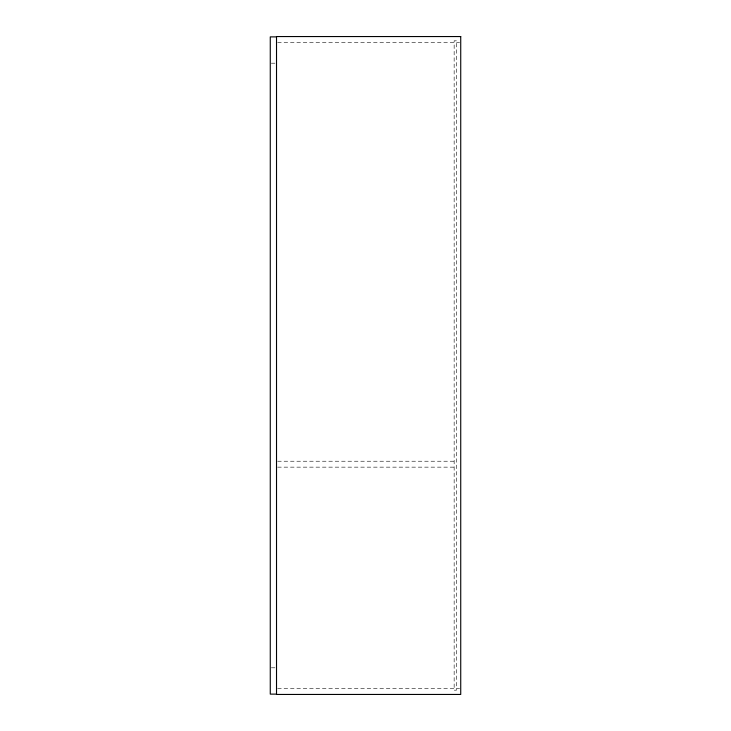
<?xml version="1.0" encoding="UTF-8"?>
<svg xmlns="http://www.w3.org/2000/svg" width="731" height="731" viewBox="0 0 731 731"><rect width="100%" height="100%" fill="white"/><g stroke="black" fill="none" stroke-linecap="round" stroke-linejoin="round"><path stroke-width="0.55" stroke-dasharray="3.65 2.74" d="M277.652 42.471L459.598 42.471M271.311 63.195L275.477 63.195M277.661 461.224L454.152 461.224M277.661 467.146L454.152 467.146M271.311 667.805L276.519 667.805M277.652 688.529L459.598 688.529M456.455 40.826L454.152 40.826L454.152 690.174L456.455 690.174L456.455 40.826"/><path stroke-width="1.1" d="M276.519 36.879L270.269 36.879L270.269 694.121L276.519 694.121M460.731 36.55L276.519 36.55L276.519 694.45L460.731 694.45L460.731 36.55"/></g></svg>
